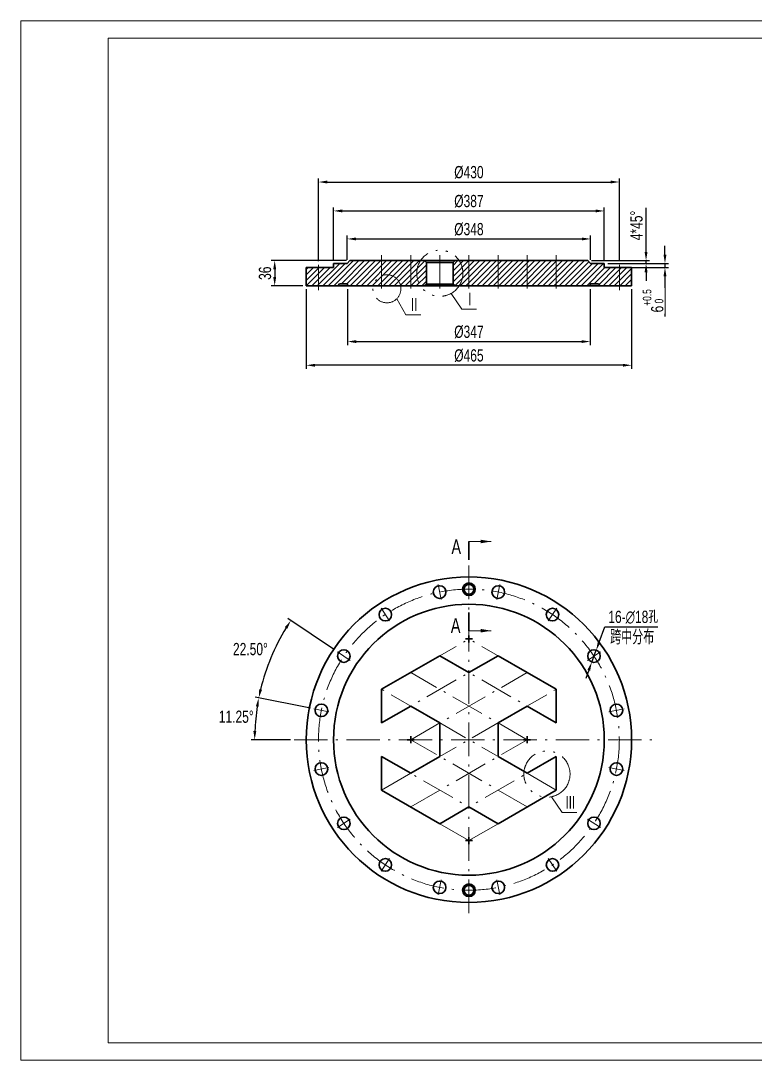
# Model space of a CAD drawing. Header units: millimetres. Extents: x -1909 to 2291, y -510 to 2460.
# Drawn here: x -1909 to -859, y 982 to 2460 of the extents above; entities that cross this region are included whole.
import ezdxf

# ---------------------------------------------------------------- set-up
doc = ezdxf.new("R2010")
doc.units = ezdxf.units.MM
doc.linetypes.add('ACAD_ISO10W100', pattern=[18.7, 12, -3, 0.7, -3])
doc.linetypes.add('ACAD_ISO12W100', pattern=[22.4, 12, -3, 0.7, -3, 0.7, -3])
for name, color, linetype, lineweight in [('中心线', 1, 'ACAD_ISO10W100', 18), ('中粗线', 4, 'Continuous', 35), ('双点划线', 3, 'ACAD_ISO12W100', 18), ('标注', 7, 'Continuous', 18), ('细实线', 7, 'Continuous', 18)]:
    doc.layers.add(name, color=color, linetype=linetype, lineweight=lineweight)
doc.styles.add('HGCAD', font='HGCAD.SHX', dxfattribs={"width": 0.75, "bigfont": 'HZTXT.SHX'})
doc.dimstyles.new('HGCAD$0', dxfattribs={"dimtxt": 3.5, "dimasz": 2.5, "dimexe": 1, "dimexo": 1, "dimgap": 1, "dimtad": 1, "dimdec": 1, "dimdsep": 46, "dimtxsty": 'HGCAD', "dimcen": 0, "dimadec": 1, "dimazin": 0, "dimtfac": 1, "dimtmove": 0, "dimatfit": 1, "dimfxl": 0, "dimarcsym": 0})
doc.dimstyles.new('HGCAD$2', dxfattribs={"dimtxt": 3.5, "dimasz": 2.5, "dimexe": 1, "dimexo": 1, "dimgap": 1, "dimtad": 2, "dimtih": 1, "dimdec": 1, "dimdsep": 46, "dimtxsty": 'HGCAD', "dimcen": 0, "dimadec": 0, "dimazin": 0, "dimtfac": 1, "dimtmove": 0, "dimatfit": 1, "dimfxl": 0, "dimarcsym": 0})
doc.dimstyles.new('HGCAD$3', dxfattribs={"dimtxt": 3.5, "dimasz": 2.5, "dimexe": 1, "dimexo": 1, "dimgap": 1, "dimtad": 1, "dimtoh": 1, "dimdec": 1, "dimdsep": 46, "dimtxsty": 'HGCAD', "dimcen": 0, "dimadec": 1, "dimazin": 0, "dimtfac": 1, "dimtmove": 0, "dimatfit": 1, "dimfxl": 0, "dimarcsym": 0})

# ---------------------------------------------------------------- blocks, each defined once
blk = doc.blocks.new('HGCAD#HGTFTK~A3H~HGCAD图框')
at = {"layer": '细实线', "color": 7}
blk.add_lwpolyline([(5, -5), (-415, -5), (-415, 292), (5, 292)], close=True, dxfattribs=at)
at = {"layer": '细实线', "color": 2}
blk.add_lwpolyline([(0, 0), (-390, 0), (-390, 287), (0, 287)], close=True, dxfattribs=at)
blk = doc.blocks.new('*D2')
at = {"layer": 'Defpoints', "color": 0, "ltscale": 5}
for p in [(-1501, 2081.3), (-1036, 2081.3), (-1501, 1967.8)]:
    blk.add_point(p, dxfattribs=at)
at = {"layer": '标注', "color": 0, "lineweight": -2, "ltscale": 5}
for p, q in [((-1501, 2076.3), (-1501, 1962.8)), ((-1036, 2076.3), (-1036, 1962.8)), ((-1048.5, 1967.8), (-1488.5, 1967.8))]:
    blk.add_line(p, q, dxfattribs=at)
at = {"layer": '标注', "color": 0, "ltscale": 5}
for points in [[(-1488.5, 1969.9), (-1488.5, 1965.8), (-1501, 1967.8)], [(-1048.5, 1969.9), (-1048.5, 1965.8), (-1036, 1967.8)]]:
    blk.add_solid(points, dxfattribs=at)
at = {"layer": '标注', "color": 0, "ltscale": 5, "insert": (-1268.5, 1981.6), "char_height": 17.5, "attachment_point": 5, "style": 'HGCAD', "bg_fill": 3, "box_fill_scale": 1.1, "bg_fill_color": 256, "bg_fill_true_color": 13158600, "bg_fill_transparency": 1807}
blk.add_mtext('%%C465', dxfattribs=at)
blk = doc.blocks.new('*D3')
at = {"layer": 'Defpoints', "color": 0, "ltscale": 5}
for p in [(-1442, 2081.3), (-1095, 2081.3), (-1095, 2001.7)]:
    blk.add_point(p, dxfattribs=at)
at = {"layer": '标注', "color": 0, "lineweight": -2, "ltscale": 5}
for p, q in [((-1442, 2076.3), (-1442, 1996.7)), ((-1095, 2076.3), (-1095, 1996.7)), ((-1429.5, 2001.7), (-1107.5, 2001.7))]:
    blk.add_line(p, q, dxfattribs=at)
at = {"layer": '标注', "color": 0, "ltscale": 5}
for points in [[(-1429.5, 2003.7), (-1429.5, 1999.6), (-1442, 2001.7)], [(-1107.5, 2003.7), (-1107.5, 1999.6), (-1095, 2001.7)]]:
    blk.add_solid(points, dxfattribs=at)
at = {"layer": '标注', "color": 0, "ltscale": 5, "insert": (-1268.5, 2015.4), "char_height": 17.5, "attachment_point": 5, "style": 'HGCAD', "bg_fill": 3, "box_fill_scale": 1.1, "bg_fill_color": 256, "bg_fill_true_color": 13158600, "bg_fill_transparency": 2087}
blk.add_mtext('%%C347', dxfattribs=at)
blk = doc.blocks.new('*D4')
at = {"layer": 'Defpoints', "color": 0, "ltscale": 5}
for p in [(-1094.5, 2148.3), (-1442.5, 2113.3), (-1094.5, 2113.3)]:
    blk.add_point(p, dxfattribs=at)
at = {"layer": '标注', "color": 0, "lineweight": -2, "ltscale": 5}
for p, q in [((-1442.5, 2118.3), (-1442.5, 2153.3)), ((-1430, 2148.3), (-1107, 2148.3)), ((-1094.5, 2118.3), (-1094.5, 2153.3))]:
    blk.add_line(p, q, dxfattribs=at)
at = {"layer": '标注', "color": 0, "ltscale": 5}
for points in [[(-1430, 2150.3), (-1430, 2146.2), (-1442.5, 2148.3)], [(-1107, 2150.3), (-1107, 2146.2), (-1094.5, 2148.3)]]:
    blk.add_solid(points, dxfattribs=at)
at = {"layer": '标注', "color": 0, "ltscale": 5, "insert": (-1268.5, 2162), "char_height": 17.5, "attachment_point": 5, "style": 'HGCAD', "bg_fill": 3, "box_fill_scale": 1.1, "bg_fill_color": 256, "bg_fill_true_color": 13158600, "bg_fill_transparency": 2062}
blk.add_mtext('%%C348', dxfattribs=at)
blk = doc.blocks.new('*D5')
at = {"layer": 'Defpoints', "color": 0, "ltscale": 5}
for p in [(-1075, 2188.3), (-1462, 2113.3), (-1075, 2113.3)]:
    blk.add_point(p, dxfattribs=at)
at = {"layer": '标注', "color": 0, "lineweight": -2, "ltscale": 5}
for p, q in [((-1462, 2118.3), (-1462, 2193.3)), ((-1449.5, 2188.3), (-1087.5, 2188.3)), ((-1075, 2118.3), (-1075, 2193.3))]:
    blk.add_line(p, q, dxfattribs=at)
at = {"layer": '标注', "color": 0, "ltscale": 5}
for points in [[(-1449.5, 2190.4), (-1449.5, 2186.2), (-1462, 2188.3)], [(-1087.5, 2190.4), (-1087.5, 2186.2), (-1075, 2188.3)]]:
    blk.add_solid(points, dxfattribs=at)
at = {"layer": '标注', "color": 0, "ltscale": 5, "insert": (-1268.5, 2202.1), "char_height": 17.5, "attachment_point": 5, "style": 'HGCAD', "bg_fill": 3, "box_fill_scale": 1.1, "bg_fill_color": 256, "bg_fill_true_color": 13158600, "bg_fill_transparency": 2047}
blk.add_mtext('%%C387', dxfattribs=at)
blk = doc.blocks.new('*D6')
at = {"layer": 'Defpoints', "color": 0, "ltscale": 5}
for p in [(-1053.5, 2229.6), (-1483.5, 2111.3), (-1053.5, 2111.3)]:
    blk.add_point(p, dxfattribs=at)
at = {"layer": '标注', "color": 0, "lineweight": -2, "ltscale": 5}
for p, q in [((-1483.5, 2116.3), (-1483.5, 2234.6)), ((-1053.5, 2116.3), (-1053.5, 2234.6)), ((-1471, 2229.6), (-1066, 2229.6))]:
    blk.add_line(p, q, dxfattribs=at)
at = {"layer": '标注', "color": 0, "ltscale": 5}
for points in [[(-1471, 2231.7), (-1471, 2227.5), (-1483.5, 2229.6)], [(-1066, 2231.7), (-1066, 2227.5), (-1053.5, 2229.6)]]:
    blk.add_solid(points, dxfattribs=at)
at = {"layer": '标注', "color": 0, "ltscale": 5, "insert": (-1268.5, 2243.4), "char_height": 17.5, "attachment_point": 5, "style": 'HGCAD', "bg_fill": 3, "box_fill_scale": 1.1, "bg_fill_color": 256, "bg_fill_true_color": 13158600, "bg_fill_transparency": 2027}
blk.add_mtext('%%C430', dxfattribs=at)
blk = doc.blocks.new('*D7')
at = {"layer": 'Defpoints', "color": 0, "ltscale": 5}
for p in [(-1098.5, 2117.3), (-1075, 2113.3), (-1015.3, 2113.3)]:
    blk.add_point(p, dxfattribs=at)
at = {"layer": '标注', "color": 0, "lineweight": -2, "ltscale": 5}
for p, q in [((-1015.3, 2129.8), (-1015.3, 2192.7)), ((-1093.5, 2117.3), (-1010.3, 2117.3)), ((-1015.3, 2113.3), (-1015.3, 2117.3)), ((-1070, 2113.3), (-1010.3, 2113.3)), ((-1015.3, 2100.8), (-1015.3, 2088.3))]:
    blk.add_line(p, q, dxfattribs=at)
at = {"layer": '标注', "color": 0, "ltscale": 5}
for points in [[(-1017.4, 2129.8), (-1013.2, 2129.8), (-1015.3, 2117.3)], [(-1017.4, 2100.8), (-1013.2, 2100.8), (-1015.3, 2113.3)]]:
    blk.add_solid(points, dxfattribs=at)
at = {"layer": '标注', "color": 0, "ltscale": 5, "insert": (-1029, 2167.5), "char_height": 17.5, "attachment_point": 5, "rotation": 90, "style": 'HGCAD', "bg_fill": 3, "box_fill_scale": 1.1, "bg_fill_color": 256, "bg_fill_true_color": 13158600, "bg_fill_transparency": 2017}
blk.add_mtext('4*45%%D', dxfattribs=at)
blk = doc.blocks.new('*D8')
at = {"layer": 'Defpoints', "color": 0, "ltscale": 5}
for p in [(-1075, 2113.3), (-1075, 2107.3), (-988.3, 2107.3)]:
    blk.add_point(p, dxfattribs=at)
at = {"layer": '标注', "color": 0, "lineweight": -2, "ltscale": 5}
for p, q in [((-988.3, 2125.8), (-988.3, 2138.3)), ((-1070, 2113.3), (-983.3, 2113.3)), ((-1070, 2107.3), (-983.3, 2107.3)), ((-988.3, 2113.3), (-988.3, 2107.3)), ((-988.3, 2094.8), (-988.3, 2037.4))]:
    blk.add_line(p, q, dxfattribs=at)
at = {"layer": '标注', "color": 0, "ltscale": 5}
for points in [[(-990.4, 2125.8), (-986.2, 2125.8), (-988.3, 2113.3)], [(-990.4, 2094.8), (-986.2, 2094.8), (-988.3, 2107.3)]]:
    blk.add_solid(points, dxfattribs=at)
at = {"layer": '标注', "color": 0, "ltscale": 5, "insert": (-1005.2, 2059.9), "char_height": 17.5, "attachment_point": 5, "rotation": 90, "style": 'HGCAD', "bg_fill": 3, "box_fill_scale": 1.1, "bg_fill_color": 256, "bg_fill_true_color": 13158600, "bg_fill_transparency": 2007}
blk.add_mtext('6{\\H0.7x;\\S+0.5^  0;}', dxfattribs=at)
blk = doc.blocks.new('*D9')
at = {"layer": 'Defpoints', "color": 0, "ltscale": 5}
for p in [(-1490.2, 1477), (-1468.6, 1472.7), (-1518.5, 1432.9), (-1004.5, 1432.9)]:
    blk.add_point(p, dxfattribs=at)
at = {"layer": '标注', "color": 0, "lineweight": -2, "ltscale": 5}
for p, q in [((-1495.1, 1478), (-1573.8, 1493.7)), ((-1523.5, 1432.9), (-1579.7, 1432.9))]:
    blk.add_line(p, q, dxfattribs=at)
blk.add_arc((-1268.5, 1432.9), 306.2, 171.0888, 177.6612, dxfattribs=at)
at = {"layer": '标注', "color": 0, "ltscale": 5}
for points in [[(-1573.1, 1480.7), (-1569, 1480), (-1568.9, 1492.7)], [(-1572.4, 1445.4), (-1576.6, 1445.5), (-1574.7, 1432.9)]]:
    blk.add_solid(points, dxfattribs=at)
at = {"layer": '标注', "color": 0, "ltscale": 5, "insert": (-1601.1, 1465.7), "char_height": 17.5, "attachment_point": 5, "style": 'HGCAD', "bg_fill": 3, "box_fill_scale": 1.1, "bg_fill_color": 256, "bg_fill_true_color": 13158600, "bg_fill_transparency": 3211526}
blk.add_mtext('11.25°', dxfattribs=at)
at = {"layer": 'Defpoints', "color": 0, "ltscale": 5}
blk.add_point((-1572.1, 1472.9), dxfattribs=at)
blk = doc.blocks.new('*D10')
at = {"layer": 'Defpoints', "color": 0, "ltscale": 5}
for p in [(-1543.2, 1568.4), (-1456.4, 1558.5), (-1438.1, 1546.3), (-1490.2, 1477), (-1468.6, 1472.7)]:
    blk.add_point(p, dxfattribs=at)
at = {"layer": '标注', "color": 0, "lineweight": -2, "ltscale": 5}
for p, q in [((-1460.6, 1561.3), (-1527.3, 1605.9)), ((-1495.1, 1478), (-1573.8, 1493.7))]:
    blk.add_line(p, q, dxfattribs=at)
blk.add_arc((-1268.5, 1432.9), 306.3, 148.5887, 166.4113, dxfattribs=at)
at = {"layer": '标注', "color": 0, "ltscale": 5}
for points in [[(-1531.6, 1593.7), (-1528.1, 1591.4), (-1523.1, 1603.1)], [(-1564.2, 1504.4), (-1568.2, 1505.3), (-1568.9, 1492.7)]]:
    blk.add_solid(points, dxfattribs=at)
at = {"layer": '标注', "color": 0, "ltscale": 5, "insert": (-1580.8, 1562.3), "char_height": 17.5, "attachment_point": 5, "style": 'HGCAD', "bg_fill": 3, "box_fill_scale": 1.1, "bg_fill_color": 256, "bg_fill_true_color": 13158600, "bg_fill_transparency": 3280012}
blk.add_mtext('22.50°', dxfattribs=at)
blk = doc.blocks.new('*D11')
at = {"layer": 'Defpoints', "color": 0, "ltscale": 5}
for p in [(-1438.5, 2117.3), (-1501, 2081.3)]:
    blk.add_point(p, dxfattribs=at)
at = {"layer": '标注', "color": 0, "lineweight": -2, "ltscale": 5}
for p, q in [((-1443.5, 2117.3), (-1551.1, 2117.3)), ((-1546.1, 2104.8), (-1546.1, 2093.8)), ((-1506, 2081.3), (-1551.1, 2081.3))]:
    blk.add_line(p, q, dxfattribs=at)
at = {"layer": '标注', "color": 0, "ltscale": 5}
for points in [[(-1548.2, 2104.8), (-1544, 2104.8), (-1546.1, 2117.3)], [(-1548.2, 2093.8), (-1544, 2093.8), (-1546.1, 2081.3)]]:
    blk.add_solid(points, dxfattribs=at)
at = {"layer": '标注', "color": 0, "ltscale": 5, "insert": (-1559.9, 2099.3), "char_height": 17.5, "attachment_point": 5, "rotation": 90, "style": 'HGCAD', "bg_fill": 3, "box_fill_scale": 1.1, "bg_fill_color": 256, "bg_fill_true_color": 13158600, "bg_fill_transparency": 2257}
blk.add_mtext('36', dxfattribs=at)
at = {"layer": 'Defpoints', "color": 0, "ltscale": 5}
blk.add_point((-1546.1, 2081.3), dxfattribs=at)
blk = doc.blocks.new('*D12')
at = {"layer": 'Defpoints', "color": 0, "ltscale": 5}
for p in [(-1086.6, 1560.8), (-1092.9, 1543.9)]:
    blk.add_point(p, dxfattribs=at)
at = {"layer": '标注', "color": 0, "lineweight": -2, "ltscale": 5}
for p, q in [((-1082.3, 1572.5), (-1074.3, 1594.1)), ((-1074.3, 1594.1), (-998.3, 1594.1)), ((-1092.9, 1543.9), (-1086.6, 1560.8)), ((-1097.2, 1532.2), (-1101.5, 1520.5))]:
    blk.add_line(p, q, dxfattribs=at)
at = {"layer": '标注', "color": 0, "ltscale": 5}
for points in [[(-1084.2, 1573.3), (-1080.3, 1571.8), (-1086.6, 1560.8)], [(-1099.1, 1532.9), (-1095.2, 1531.5), (-1092.9, 1543.9)]]:
    blk.add_solid(points, dxfattribs=at)
at = {"layer": '标注', "color": 0, "ltscale": 5, "insert": (-1033.8, 1607.9), "char_height": 17.5, "attachment_point": 5, "style": 'HGCAD', "bg_fill": 3, "box_fill_scale": 1.1, "bg_fill_color": 256, "bg_fill_true_color": 13158600, "bg_fill_transparency": 1427}
blk.add_mtext('16-∅18孔', dxfattribs=at)

msp = doc.modelspace()

# ---------------------------------------------------------------- hatches: boundary and pattern name
at = {"layer": '细实线', "ltscale": 4}
h = msp.add_hatch(dxfattribs=at)
h.set_pattern_fill('ANSI31', color=5, scale=1.75, style=0)
h.set_pattern_definition([(45, (-1869.548, 46.79), (-3.928862, 3.928862), [])])
h.paths.add_polyline_path([(-1393.21, 2117.27), (-1438.5, 2117.27), (-1442.5, 2113.27), (-1462, 2113.27), (-1462, 2107.27), (-1483.5, 2107.27), (-1483.5, 2081.27), (-1456.02, 2081.27), (-1453.5, 2084.27), (-1442, 2084.27), (-1442, 2081.27), (-1393.21, 2081.27)])
h.paths.add_polyline_path([(-1483.5, 2107.27), (-1501, 2107.27), (-1501, 2081.27), (-1483.5, 2081.27)])
h.paths.add_polyline_path([(-1351.64, 2117.27), (-1393.21, 2117.27), (-1393.21, 2081.27), (-1351.64, 2081.27)])
h.paths.add_polyline_path([(-1329.27, 2114.77), (-1331.77, 2117.27), (-1351.64, 2117.27), (-1351.64, 2081.27), (-1331.77, 2081.27), (-1329.27, 2083.77)])
h.paths.add_polyline_path([(-1268.5, 2117.27), (-1288.37, 2117.27), (-1290.87, 2114.77), (-1290.87, 2083.77), (-1288.37, 2081.27), (-1268.5, 2081.27)])
h.paths.add_polyline_path([(-1226.93, 2117.27), (-1268.5, 2117.27), (-1268.5, 2081.27), (-1226.93, 2081.27)])
h.paths.add_polyline_path([(-1185.36, 2117.27), (-1226.93, 2117.27), (-1226.93, 2081.27), (-1185.36, 2081.27)])
h.paths.add_polyline_path([(-1143.79, 2117.27), (-1185.36, 2117.27), (-1185.36, 2081.27), (-1143.79, 2081.27)])
h.paths.add_polyline_path([(-1053.5, 2107.27), (-1075, 2107.27), (-1075, 2113.27), (-1094.5, 2113.27), (-1098.5, 2117.27), (-1143.79, 2117.27), (-1143.79, 2081.27), (-1095, 2081.27), (-1095, 2084.27), (-1083.5, 2084.27), (-1080.98, 2081.27), (-1053.5, 2081.27)])
h.paths.add_polyline_path([(-1036, 2107.27), (-1053.5, 2107.27), (-1053.5, 2081.27), (-1036, 2081.27)])

# ---------------------------------------------------------------- linework, layer by layer
at = {"layer": '中心线', "ltscale": 4}
for p, q in [((-1393.21, 2125.27), (-1393.21, 2074.27)), ((-1351.64, 2125.27), (-1351.64, 2074.27)), ((-1310.07, 2125.27), (-1310.07, 2074.27)), ((-1268.5, 2125.27), (-1268.5, 2074.27)), ((-1226.93, 2125.27), (-1226.93, 2074.27)), ((-1185.36, 2125.27), (-1185.36, 2074.27)), ((-1143.79, 2125.27), (-1143.79, 2074.27)), ((-1483.5, 2075.27), (-1483.5, 2111.27)), ((-1053.5, 2075.27), (-1053.5, 2111.27)), ((-1268.5, 1681.94), (-1268.5, 1175.94)), ((-1312.59, 1654.59), (-1308.3, 1633.02)), ((-1224.41, 1654.59), (-1228.7, 1633.02)), ((-1394.06, 1620.85), (-1381.84, 1602.56)), ((-1142.94, 1620.85), (-1155.16, 1602.56)), ((-1393.21, 1504.94), (-1268.5, 1576.94)), ((-1143.79, 1504.94), (-1268.5, 1576.94)), ((-1456.41, 1558.49), (-1438.12, 1546.27)), ((-1393.21, 1456.94), (-1226.93, 1552.94)), ((-1143.79, 1456.94), (-1310.07, 1552.94)), ((-1080.59, 1558.49), (-1098.88, 1546.27)), ((-1351.64, 1432.94), (-1185.36, 1528.94)), ((-1185.36, 1432.94), (-1351.64, 1528.94)), ((-1393.21, 1360.94), (-1143.79, 1504.94)), ((-1393.21, 1360.94), (-1143.79, 1504.94)), ((-1143.79, 1360.94), (-1393.21, 1504.94)), ((-1143.79, 1360.94), (-1393.21, 1504.94)), ((-1490.16, 1477.03), (-1468.58, 1472.73)), ((-1046.84, 1477.03), (-1068.42, 1472.73)), ((-1310.07, 1456.94), (-1310.07, 1408.94)), ((-1226.93, 1456.94), (-1226.93, 1408.94)), ((-1518.5, 1432.94), (-1004.5, 1432.94)), ((-1351.64, 1336.94), (-1185.36, 1432.94)), ((-1185.36, 1336.94), (-1351.64, 1432.94)), ((-1226.93, 1312.94), (-1393.21, 1408.94)), ((-1310.07, 1312.94), (-1143.79, 1408.94)), ((-1490.16, 1388.85), (-1468.58, 1393.14)), ((-1046.84, 1388.85), (-1068.42, 1393.14)), ((-1268.5, 1288.94), (-1393.21, 1360.94)), ((-1268.5, 1288.94), (-1143.79, 1360.94)), ((-1456.41, 1307.38), (-1438.12, 1319.6)), ((-1080.59, 1307.38), (-1098.88, 1319.6)), ((-1394.06, 1245.02), (-1381.84, 1263.32)), ((-1142.94, 1245.02), (-1155.16, 1263.32)), ((-1312.59, 1211.28), (-1308.3, 1232.86)), ((-1224.41, 1211.28), (-1228.7, 1232.86))]:
    msp.add_line(p, q, dxfattribs=at)
msp.add_circle((-1268.5, 1432.94), 215, dxfattribs=at)
at = {"layer": '中粗线', "ltscale": 4}
for p, q in [((-1442.5, 2113.27), (-1438.5, 2117.27)), ((-1098.5, 2117.27), (-1438.5, 2117.27)), ((-1329.27, 2114.77), (-1331.77, 2117.27)), ((-1329.27, 2114.77), (-1329.27, 2083.77)), ((-1329.27, 2114.77), (-1290.87, 2114.77)), ((-1290.87, 2114.77), (-1288.37, 2117.27)), ((-1290.87, 2114.77), (-1290.87, 2083.77)), ((-1094.5, 2113.27), (-1098.5, 2117.27)), ((-1501, 2107.27), (-1501, 2081.27)), ((-1501, 2107.27), (-1462, 2107.27)), ((-1462, 2113.27), (-1442.5, 2113.27)), ((-1462, 2113.27), (-1462, 2107.27)), ((-1094.5, 2113.27), (-1075, 2113.27)), ((-1075, 2113.27), (-1075, 2107.27)), ((-1075, 2107.27), (-1036, 2107.27)), ((-1036, 2081.27), (-1036, 2107.27)), ((-1453.5, 2084.27), (-1456.02, 2081.27)), ((-1453.5, 2084.27), (-1442, 2084.27)), ((-1442, 2081.27), (-1442, 2084.27)), ((-1095, 2081.27), (-1095, 2084.27)), ((-1083.5, 2084.27), (-1095, 2084.27)), ((-1083.5, 2084.27), (-1080.98, 2081.27)), ((-1501, 2081.27), (-1036, 2081.27)), ((-1463.5, 2081.27), (-1463.5, 2081.27)), ((-1329.27, 2083.77), (-1331.77, 2081.27)), ((-1329.27, 2083.77), (-1290.87, 2083.77)), ((-1290.87, 2083.77), (-1288.37, 2081.27)), ((-1073.5, 2081.27), (-1073.5, 2081.27)), ((-1268.5, 1581.94), (-1268.5, 1571.94)), ((-1263.5, 1576.94), (-1273.5, 1576.94)), ((-1393.21, 1504.94), (-1310.07, 1552.94)), ((-1310.07, 1552.94), (-1268.5, 1528.94)), ((-1268.5, 1528.94), (-1226.93, 1552.94)), ((-1226.93, 1552.94), (-1143.79, 1504.94)), ((-1393.21, 1504.94), (-1393.21, 1456.94)), ((-1143.79, 1504.94), (-1143.79, 1456.94)), ((-1393.21, 1456.94), (-1351.64, 1480.94)), ((-1351.64, 1480.94), (-1310.07, 1456.94)), ((-1185.36, 1480.94), (-1226.93, 1456.94)), ((-1143.79, 1456.94), (-1185.36, 1480.94)), ((-1310.07, 1456.94), (-1310.07, 1408.94)), ((-1226.93, 1456.94), (-1226.93, 1408.94)), ((-1351.64, 1437.94), (-1351.64, 1427.94)), ((-1185.36, 1437.94), (-1185.36, 1427.94)), ((-1346.64, 1432.94), (-1356.64, 1432.94)), ((-1180.36, 1432.94), (-1190.36, 1432.94)), ((-1393.21, 1360.94), (-1393.21, 1408.94)), ((-1351.64, 1384.94), (-1393.21, 1408.94)), ((-1310.07, 1408.94), (-1351.64, 1384.94)), ((-1226.93, 1408.94), (-1185.36, 1384.94)), ((-1185.36, 1384.94), (-1143.79, 1408.94)), ((-1143.79, 1360.94), (-1143.79, 1408.94)), ((-1393.21, 1360.94), (-1310.07, 1312.94)), ((-1226.93, 1312.94), (-1143.79, 1360.94)), ((-1310.07, 1312.94), (-1268.5, 1336.94)), ((-1268.5, 1336.94), (-1226.93, 1312.94)), ((-1263.5, 1288.94), (-1273.5, 1288.94)), ((-1268.5, 1293.94), (-1268.5, 1283.94))]:
    msp.add_line(p, q, dxfattribs=at)
at = {"layer": '中粗线', "color": 3, "ltscale": 6}
for p, q in [((-1268.5, 1690.12), (-1268.5, 1716.12)), ((-1268.5, 1614.63), (-1268.5, 1588.63))]:
    msp.add_line(p, q, dxfattribs=at)
at = {"layer": '中粗线', "ltscale": 4}
for centre, radius in [((-1268.5, 1432.94), 232.5), ((-1268.5, 1647.94), 9), ((-1310.44, 1643.8), 9), ((-1268.5, 1647.94), 7), ((-1226.55, 1643.8), 9), ((-1268.5, 1432.94), 193.5), ((-1387.95, 1611.7), 9), ((-1149.05, 1611.7), 9), ((-1447.26, 1552.38), 9), ((-1089.73, 1552.38), 9), ((-1479.37, 1474.88), 9), ((-1057.63, 1474.88), 9), ((-1479.37, 1390.99), 9), ((-1057.63, 1390.99), 9), ((-1447.26, 1313.49), 9), ((-1089.73, 1313.49), 9), ((-1387.95, 1254.17), 9), ((-1149.05, 1254.17), 9), ((-1310.44, 1222.07), 9), ((-1268.5, 1217.94), 9), ((-1226.55, 1222.07), 9), ((-1268.5, 1217.94), 7)]:
    msp.add_circle(centre, radius, dxfattribs=at)
at = {"layer": '双点划线', "ltscale": 4}
for centre, radius in [((-1310.07, 2099.27), 33), ((-1385.72, 2077.06), 20), ((-1156.98, 1383.84), 33), ((-1156.98, 1383.84), 33)]:
    msp.add_circle(centre, radius, dxfattribs=at)
at = {"layer": '标注', "color": 3, "ltscale": 6}
for p, q in [((-1268.5, 1716.12), (-1236.5, 1716.12)), ((-1268.5, 1588.63), (-1236.5, 1588.63))]:
    msp.add_line(p, q, dxfattribs=at)
at = {"layer": '标注', "color": 6, "ltscale": 5}
for p, q in [((-1150.36, 1351.51), (-1135.26, 1328.87)), ((-1135.26, 1328.87), (-1114.26, 1328.87))]:
    msp.add_line(p, q, dxfattribs=at)
at = {"layer": '标注', "color": 3, "ltscale": 6}
for points in [[(-1251.5, 1713.62), (-1251.5, 1718.62), (-1236.5, 1716.12)], [(-1251.5, 1591.13), (-1251.5, 1586.13), (-1236.5, 1588.63)]]:
    msp.add_solid(points, dxfattribs=at)
at = {"layer": '细实线', "color": 6, "ltscale": 4}
for centre, start, end in [((-1268.5, 1647.94), 181.06603, 90), ((-1268.5, 1217.94), 270, 178.93397)]:
    msp.add_arc(centre, 8, start, end, dxfattribs=at)

# ---------------------------------------------------------------- block references
at = {"layer": '细实线', "ltscale": 5, "xscale": 5, "yscale": 5, "zscale": 5}
msp.add_blockref('HGCAD#HGTFTK~A3H~HGCAD图框', (165.84, 1000.04), dxfattribs=at)

# ---------------------------------------------------------------- next in the draw order: texts
at = {"layer": '标注', "color": 3, "ltscale": 6, "char_height": 21, "width": 15.7272, "attachment_point": 5, "style": 'HGCAD', "bg_fill": 3, "box_fill_scale": 1.1, "bg_fill_color": 256, "bg_fill_true_color": 13158600, "bg_fill_transparency": 427}
for insert in [(-1286.61, 1708.68), (-1287.47, 1596.06)]:
    msp.add_mtext('A', dxfattribs=dict(at, insert=insert))
at = {"layer": '标注', "color": 6, "ltscale": 6, "insert": (-1123.58, 1342.75), "char_height": 21, "width": 13.4149, "attachment_point": 5, "style": 'HGCAD', "bg_fill": 3, "box_fill_scale": 1.1, "bg_fill_color": 256, "bg_fill_true_color": 13158600, "bg_fill_transparency": 367}
msp.add_mtext('Ⅲ', dxfattribs=at)

# ---------------------------------------------------------------- next in the draw order: dimensions: what is measured, and where the dimension line sits
at = {"layer": '标注', "color": 3, "ltscale": 5}
for base, p1, p2, picture, middle in [((-1094.5, 2148.26), (-1442.5, 2113.27), (-1094.5, 2113.27), '*D4', (-1268.5, 2162.01)), ((-1501, 1967.84), (-1036, 2081.27), (-1501, 2081.27), '*D2', (-1268.5, 1981.59))]:
    dim = msp.add_linear_dim(base=base, p1=p1, p2=p2, text='%%C<>', dimstyle='HGCAD$0', override={"dimscale": 5}, dxfattribs=at)
    dim.commit()
    dim.dimension.update_dxf_attribs({"geometry": picture, "text_midpoint": middle})
dim = msp.add_diameter_dim_2p(p1=(-1092.85, 1543.94), p2=(-1086.61, 1560.82), text='16-<>孔', dimstyle='HGCAD$3', override={"dimscale": 5, "dimtdec": 1}, dxfattribs=at)
dim.commit()
dim.dimension.update_dxf_attribs({"geometry": '*D12', "text_midpoint": (-1033.78, 1594.1), "dimtype": 163})
dim = msp.add_angular_dim_2l(base=(-1572.1216, 1472.9083), line1=((-1490.1565, 1477.0261), (-1468.5792, 1472.7341)), line2=((-1518.499, 1432.9357), (-1004.499, 1432.9357)), dimstyle='HGCAD$2', override={"dimscale": 5, "dimadec": 2, "dimtdec": 1}, dxfattribs=at)
dim.commit()
dim.dimension.update_dxf_attribs({"geometry": '*D9', "text_midpoint": (-1601.0583, 1465.6899)})

# ---------------------------------------------------------------- next in the draw order: texts
at = {"layer": '标注', "color": 3, "ltscale": 6, "insert": (-1035.15, 1579.47), "char_height": 21, "width": 69.0905, "attachment_point": 5, "style": 'HGCAD', "bg_fill": 3, "box_fill_scale": 1.1, "bg_fill_color": 256, "bg_fill_true_color": 13158600, "bg_fill_transparency": 367}
msp.add_mtext('跨中分布', dxfattribs=at)

# ---------------------------------------------------------------- next in the draw order: dimensions: what is measured, and where the dimension line sits
at = {"layer": '标注', "color": 3, "ltscale": 5}
for base, p1, p2, picture, middle in [((-1075, 2188.33), (-1462, 2113.27), (-1075, 2113.27), '*D5', (-1268.5, 2202.08)), ((-1095, 2001.66), (-1442, 2081.27), (-1095, 2081.27), '*D3', (-1268.5, 2015.41))]:
    dim = msp.add_linear_dim(base=base, p1=p1, p2=p2, text='%%C<>', dimstyle='HGCAD$0', override={"dimscale": 5}, dxfattribs=at)
    dim.commit()
    dim.dimension.update_dxf_attribs({"geometry": picture, "text_midpoint": middle})
dim = msp.add_angular_dim_2l(base=(-1543.1797, 1568.3932), line1=((-1456.4111, 1558.4945), (-1438.1188, 1546.272)), line2=((-1490.1565, 1477.0261), (-1468.5792, 1472.7341)), dimstyle='HGCAD$2', override={"dimscale": 5, "dimadec": 2, "dimtdec": 1}, dxfattribs=at)
dim.commit()
dim.dimension.update_dxf_attribs({"geometry": '*D10', "text_midpoint": (-1580.8314, 1562.308)})

# ---------------------------------------------------------------- next in the draw order: linework, layer by layer
at = {"layer": '标注', "color": 6, "ltscale": 5}
for p, q in [((-1293.9, 2070.51), (-1278.8, 2047.87)), ((-1371.58, 2062.91), (-1358.43, 2039.84)), ((-1358.43, 2039.84), (-1337.43, 2039.84)), ((-1278.8, 2047.87), (-1257.8, 2047.87))]:
    msp.add_line(p, q, dxfattribs=at)

# ---------------------------------------------------------------- next in the draw order: dimensions: what is measured, and where the dimension line sits
at = {"layer": '标注', "color": 3, "ltscale": 5}
dim = msp.add_linear_dim(base=(-1053.5, 2229.62), p1=(-1483.5, 2111.27), p2=(-1053.5, 2111.27), text='%%C<>', dimstyle='HGCAD$0', override={"dimscale": 5}, dxfattribs=at)
dim.commit()
dim.dimension.update_dxf_attribs({"geometry": '*D6', "text_midpoint": (-1268.5, 2243.37)})

# ---------------------------------------------------------------- next in the draw order: texts
at = {"layer": '标注', "color": 6, "ltscale": 6, "char_height": 21, "width": 13.4149, "attachment_point": 5, "style": 'HGCAD', "bg_fill": 3, "box_fill_scale": 1.1, "bg_fill_color": 256, "bg_fill_true_color": 13158600, "bg_fill_transparency": 367}
for s, insert in [('Ⅰ', (-1267.11, 2061.75)), ('Ⅱ', (-1346.74, 2053.72))]:
    msp.add_mtext(s, dxfattribs=dict(at, insert=insert))

# ---------------------------------------------------------------- next in the draw order: dimensions: what is measured, and where the dimension line sits
at = {"layer": '标注', "color": 3, "ltscale": 5}
dim = msp.add_linear_dim(base=(-1015.27, 2113.27), p1=(-1098.5, 2117.27), p2=(-1075, 2113.27), angle=90, text='<>*45%%D', dimstyle='HGCAD$0', override={"dimscale": 5}, dxfattribs=at)
dim.commit()
dim.dimension.update_dxf_attribs({"geometry": '*D7', "text_midpoint": (-1015.27, 2167.47), "dimtype": 160})
dim = msp.add_linear_dim(base=(-1546.11, 2081.27), p1=(-1438.5, 2117.27), p2=(-1501, 2081.27), angle=90, dimstyle='HGCAD$0', override={"dimscale": 5, "dimtdec": 1}, dxfattribs=at)
dim.commit()
dim.dimension.update_dxf_attribs({"geometry": '*D11', "text_midpoint": (-1559.86, 2099.27)})

# ---------------------------------------------------------------- next in the draw order: dimensions: what is measured, and where the dimension line sits
dim = msp.add_linear_dim(base=(-988.27, 2107.27), p1=(-1075, 2113.27), p2=(-1075, 2107.27), angle=90, text='<>{\\H0.7x;\\S+0.5^  0;}', dimstyle='HGCAD$0', override={"dimscale": 5}, dxfattribs=at)
dim.commit()
dim.dimension.update_dxf_attribs({"geometry": '*D8', "text_midpoint": (-1005.2, 2059.86)})

doc.saveas('drawing.dxf')
